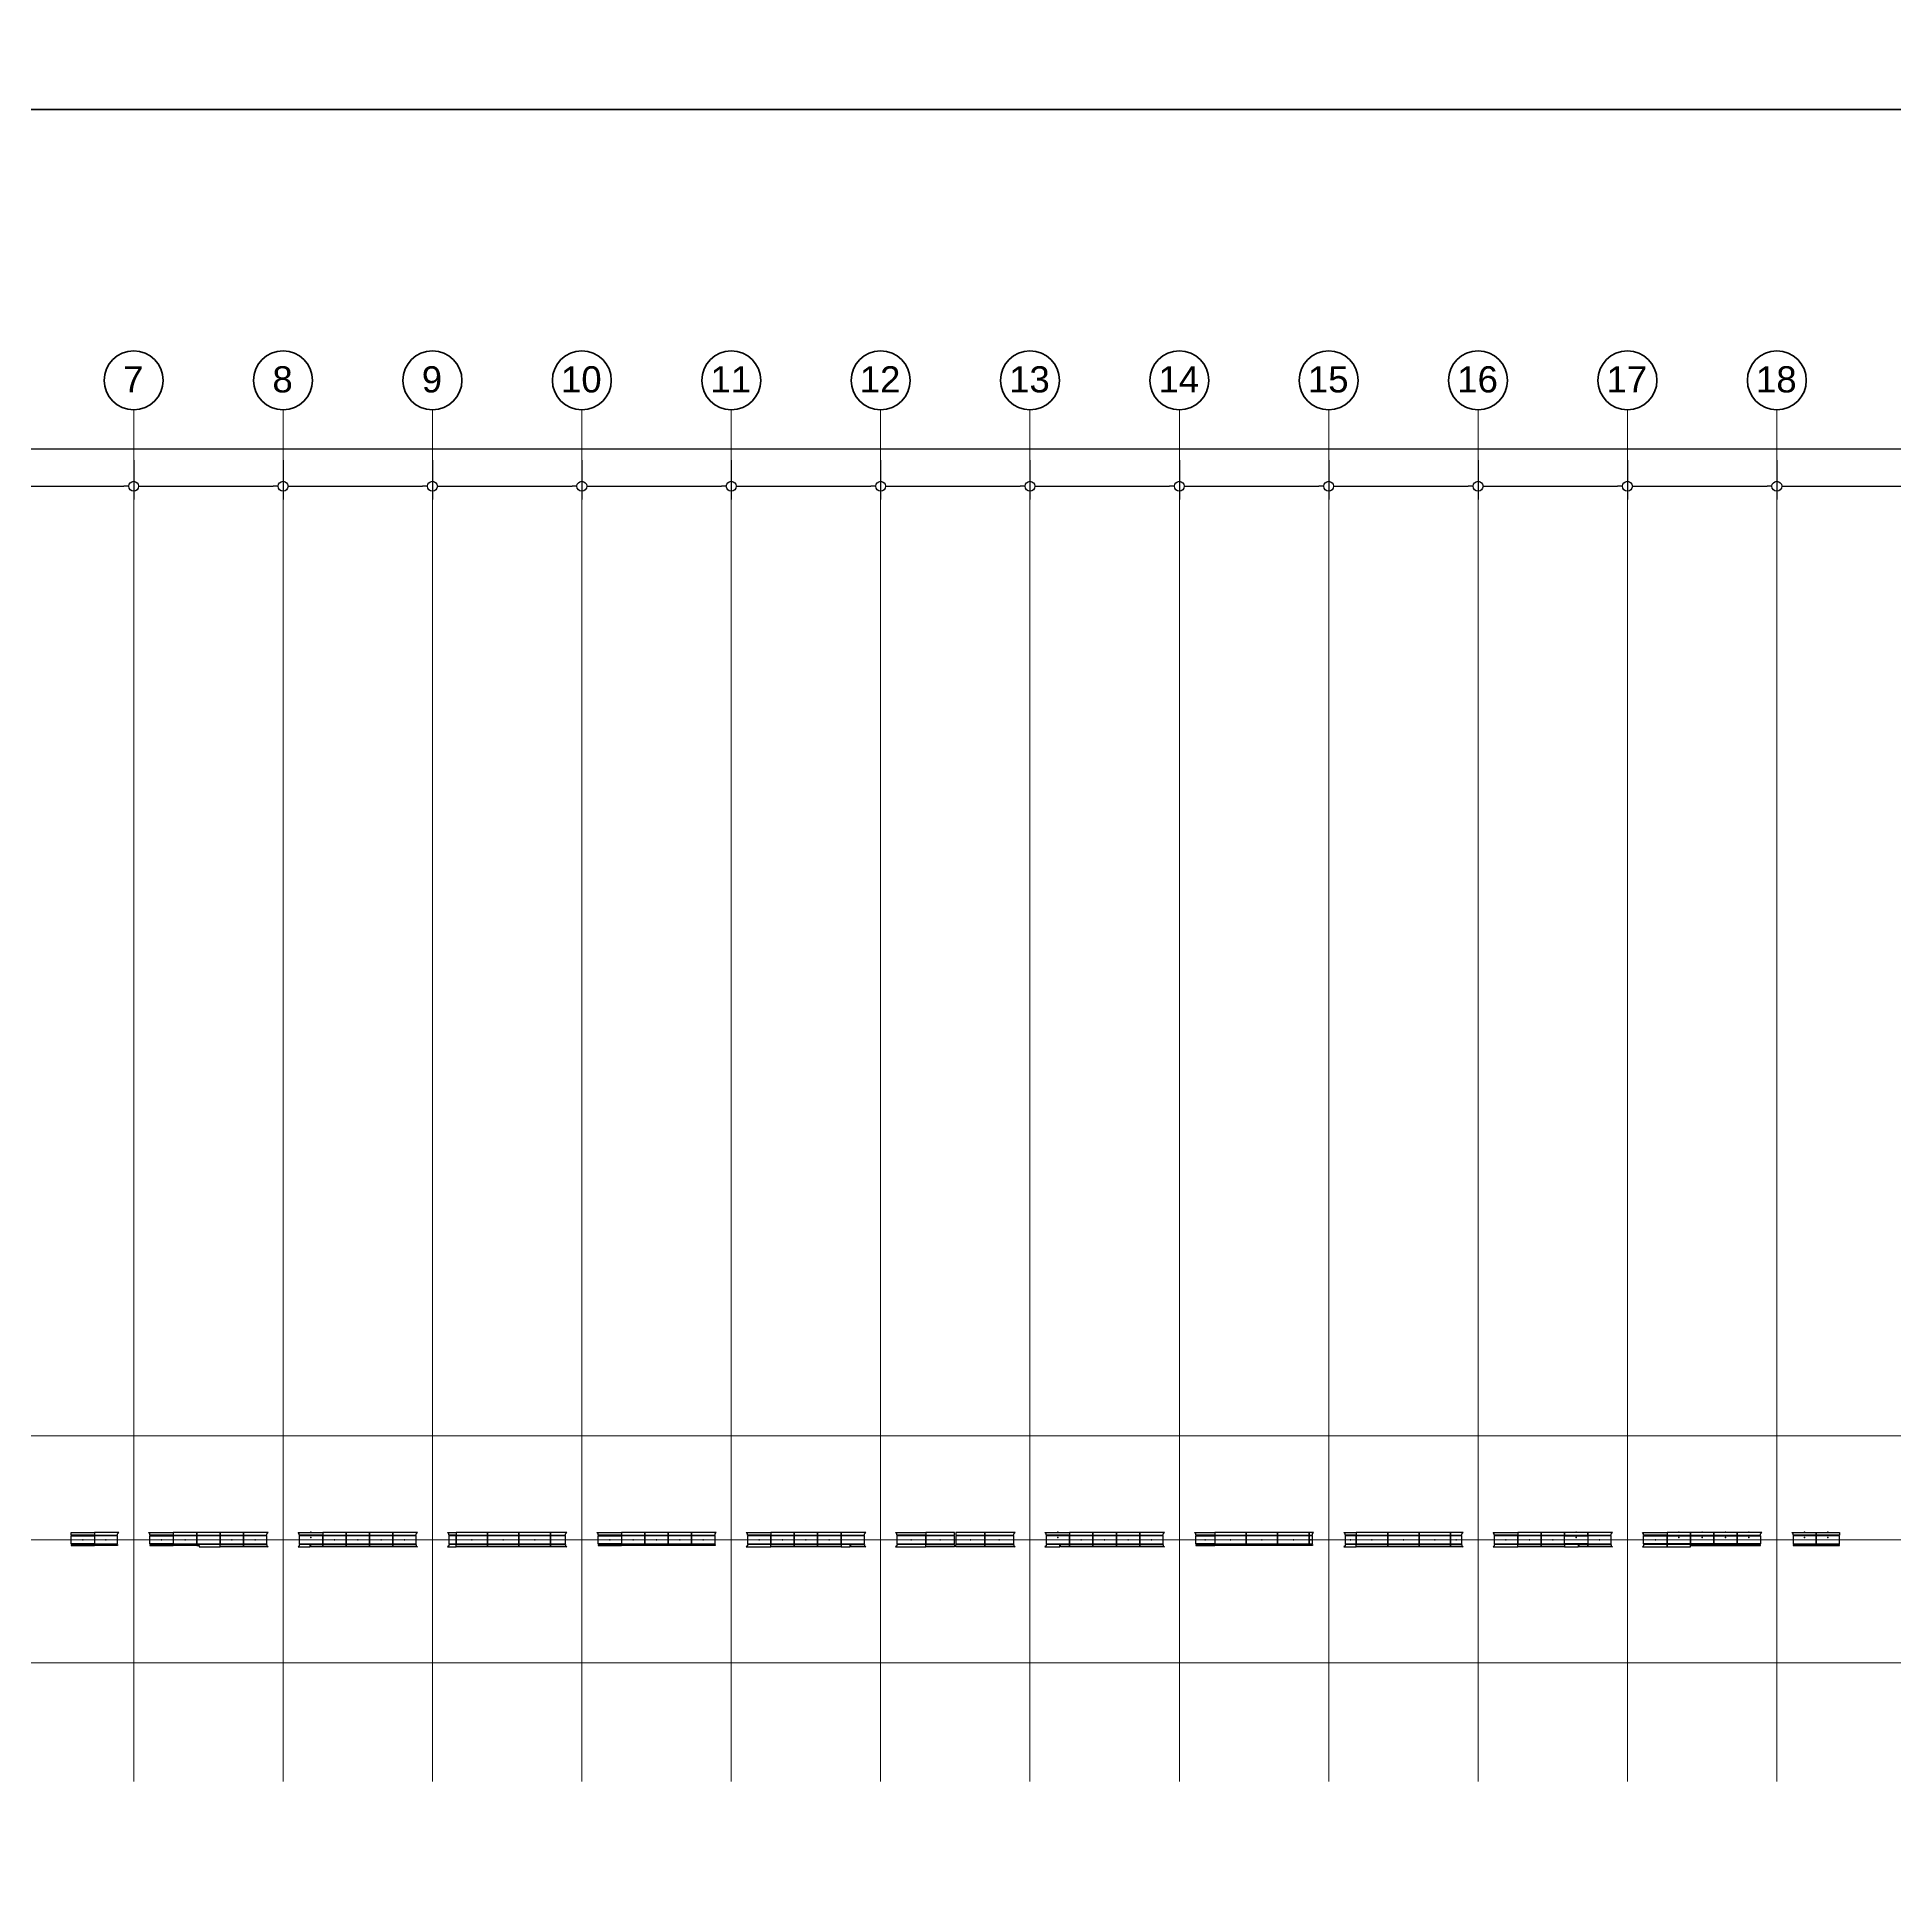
# Model space of a CAD drawing. Header units: millimetres. Extents: x -70132 to 394080, y -1879526 to 121974.
# Drawn here: x 50968 to 192744, y -727334 to -587329 of the extents above; entities that cross this region are included whole.
import ezdxf

# ---------------------------------------------------------------- set-up
doc = ezdxf.new("R2010")
doc.units = ezdxf.units.MM
doc.linetypes.add('DPA_Grid _ Level 100', pattern=[10, 5.5, -1.6, 1.3, -1.6])
doc.layers.add('009 - AHP_06_PANEL_MAIN_COLOR_1', color=3, linetype='Continuous')
for name, color, linetype, lineweight in [('A-ANNO-DIMS', 1, 'Continuous', 9), ('S-GRID', 251, 'Continuous', 9), ('S-GRID-IDEN', 3, 'Continuous', 50)]:
    doc.layers.add(name, color=color, linetype=linetype, lineweight=lineweight)
doc.styles.add('Arial', font='arial.ttf', dxfattribs={"height": 1500})
doc.styles.add('Arial_2', font='arial.ttf', dxfattribs={"height": 3})
doc.dimstyles.new('DPA-DIM-3_0_C-C', dxfattribs={"dimscale": 304.8, "dimtxt": 1530.3891, "dimasz": 2.46063, "dimexe": 3.28084, "dimexo": 0.0625, "dimgap": 0.82021, "dimtad": 1, "dimdec": 0, "dimzin": 0, "dimdsep": 46, "dimtxsty": 'Arial_2', "dimblk1": 'DOTBLANK', "dimblk2": 'DOTBLANK', "dimsah": 1, "dimcen": 0.09, "dimdle": 3.28084, "dimadec": 8, "dimazin": 0, "dimtfac": 1, "dimtdec": 4, "dimtix": 1, "dimtmove": 0, "dimatfit": 3, "dimfxl": 6.56168, "dimfxlon": 1, "dimtvp": 1, "dimtolj": 1, "dimtzin": 0, "dimarcsym": 2})

# ---------------------------------------------------------------- blocks, each defined once
blk = doc.blocks.new('Grid - 100 Scale-586761-LOWER PLATFORM LEVEL - REFLECTED CEILING')
at = {"layer": 'S-GRID-IDEN'}
blk.add_circle((0, 0), 4.5, dxfattribs=at)
blk = doc.blocks.new('_DotBlank')
at = {"color": 0, "linetype": 'ByBlock', "lineweight": -2}
blk.add_line((-0.5, 0), (-1, 0), dxfattribs=at)
blk.add_circle((0, 0), 0.5, dxfattribs=at)
blk = doc.blocks.new('*D1003')
at = {"layer": 'A-ANNO-DIMS', "color": 0, "lineweight": -2, "transparency": 16777216}
for p, q in [((-13000, 82375), (-13000, 79394)), ((0, 82375), (0, 79394)), ((-12250, 80394), (-750, 80394))]:
    blk.add_line(p, q, dxfattribs=at)
at = {"layer": 'Defpoints', "color": 0, "transparency": 16777216}
for p in [(-13000, 82394), (0, 82394), (0, 80394)]:
    blk.add_point(p, dxfattribs=at)
at = {"layer": 'A-ANNO-DIMS', "color": 0, "lineweight": -2, "transparency": 16777216, "xscale": 750, "yscale": 750, "zscale": 750, "rotation": 180}
blk.add_blockref('_DotBlank', (-13000, 80394), dxfattribs=at)
at = {"layer": 'A-ANNO-DIMS', "color": 0, "lineweight": -2, "transparency": 16777216, "xscale": 750, "yscale": 750, "zscale": 750}
blk.add_blockref('_DotBlank', (0, 80394), dxfattribs=at)
at = {"layer": 'A-ANNO-DIMS', "color": 0, "transparency": 16777216, "insert": (-6500, 80646), "char_height": 3, "width": 6922.07, "attachment_point": 5, "style": 'Arial_2'}
blk.add_mtext('\\A1;13000', dxfattribs=at)
blk = doc.blocks.new('*D1004')
at = {"layer": 'A-ANNO-DIMS', "color": 0, "lineweight": -2, "transparency": 16777216}
for p, q in [((0, 82375), (0, 79394)), ((11400, 82375), (11400, 79394)), ((750, 80394), (10650, 80394))]:
    blk.add_line(p, q, dxfattribs=at)
at = {"layer": 'Defpoints', "color": 0, "transparency": 16777216}
for p in [(0, 82394), (11400, 82394), (11400, 80394)]:
    blk.add_point(p, dxfattribs=at)
at = {"layer": 'A-ANNO-DIMS', "color": 0, "lineweight": -2, "transparency": 16777216, "xscale": 750, "yscale": 750, "zscale": 750, "rotation": 180}
blk.add_blockref('_DotBlank', (0, 80394), dxfattribs=at)
at = {"layer": 'A-ANNO-DIMS', "color": 0, "lineweight": -2, "transparency": 16777216, "xscale": 750, "yscale": 750, "zscale": 750}
blk.add_blockref('_DotBlank', (11400, 80394), dxfattribs=at)
at = {"layer": 'A-ANNO-DIMS', "color": 0, "transparency": 16777216, "insert": (5700, 80646), "char_height": 3, "width": 6922.07, "attachment_point": 5, "style": 'Arial_2'}
blk.add_mtext('\\A1;11400', dxfattribs=at)
blk = doc.blocks.new('*D1005')
at = {"layer": 'A-ANNO-DIMS', "color": 0, "lineweight": -2, "transparency": 16777216}
for p, q in [((11400, 82375), (11400, 79394)), ((22800, 82375), (22800, 79394)), ((12150, 80394), (22050, 80394))]:
    blk.add_line(p, q, dxfattribs=at)
at = {"layer": 'Defpoints', "color": 0, "transparency": 16777216}
for p in [(11400, 82394), (22800, 82394), (22800, 80394)]:
    blk.add_point(p, dxfattribs=at)
at = {"layer": 'A-ANNO-DIMS', "color": 0, "lineweight": -2, "transparency": 16777216, "xscale": 750, "yscale": 750, "zscale": 750, "rotation": 180}
blk.add_blockref('_DotBlank', (11400, 80394), dxfattribs=at)
at = {"layer": 'A-ANNO-DIMS', "color": 0, "lineweight": -2, "transparency": 16777216, "xscale": 750, "yscale": 750, "zscale": 750}
blk.add_blockref('_DotBlank', (22800, 80394), dxfattribs=at)
at = {"layer": 'A-ANNO-DIMS', "color": 0, "transparency": 16777216, "insert": (17100, 80646), "char_height": 3, "width": 6922.07, "attachment_point": 5, "style": 'Arial_2'}
blk.add_mtext('\\A1;11400', dxfattribs=at)
blk = doc.blocks.new('*D1006')
at = {"layer": 'A-ANNO-DIMS', "color": 0, "lineweight": -2, "transparency": 16777216}
for p, q in [((22800, 82375), (22800, 79394)), ((34200, 82375), (34200, 79394)), ((23550, 80394), (33450, 80394))]:
    blk.add_line(p, q, dxfattribs=at)
at = {"layer": 'Defpoints', "color": 0, "transparency": 16777216}
for p in [(22800, 82394), (34200, 82394), (34200, 80394)]:
    blk.add_point(p, dxfattribs=at)
at = {"layer": 'A-ANNO-DIMS', "color": 0, "lineweight": -2, "transparency": 16777216, "xscale": 750, "yscale": 750, "zscale": 750, "rotation": 180}
blk.add_blockref('_DotBlank', (22800, 80394), dxfattribs=at)
at = {"layer": 'A-ANNO-DIMS', "color": 0, "lineweight": -2, "transparency": 16777216, "xscale": 750, "yscale": 750, "zscale": 750}
blk.add_blockref('_DotBlank', (34200, 80394), dxfattribs=at)
at = {"layer": 'A-ANNO-DIMS', "color": 0, "transparency": 16777216, "insert": (28500, 80646), "char_height": 3, "width": 6922.07, "attachment_point": 5, "style": 'Arial_2'}
blk.add_mtext('\\A1;11400', dxfattribs=at)
blk = doc.blocks.new('*D1007')
at = {"layer": 'A-ANNO-DIMS', "color": 0, "lineweight": -2, "transparency": 16777216}
for p, q in [((34200, 82375), (34200, 79394)), ((45600, 82375), (45600, 79394)), ((34950, 80394), (44850, 80394))]:
    blk.add_line(p, q, dxfattribs=at)
at = {"layer": 'Defpoints', "color": 0, "transparency": 16777216}
for p in [(34200, 82394), (45600, 82394), (45600, 80394)]:
    blk.add_point(p, dxfattribs=at)
at = {"layer": 'A-ANNO-DIMS', "color": 0, "lineweight": -2, "transparency": 16777216, "xscale": 750, "yscale": 750, "zscale": 750, "rotation": 180}
blk.add_blockref('_DotBlank', (34200, 80394), dxfattribs=at)
at = {"layer": 'A-ANNO-DIMS', "color": 0, "lineweight": -2, "transparency": 16777216, "xscale": 750, "yscale": 750, "zscale": 750}
blk.add_blockref('_DotBlank', (45600, 80394), dxfattribs=at)
at = {"layer": 'A-ANNO-DIMS', "color": 0, "transparency": 16777216, "insert": (39900, 80646), "char_height": 3, "width": 6922.07, "attachment_point": 5, "style": 'Arial_2'}
blk.add_mtext('\\A1;11400', dxfattribs=at)
blk = doc.blocks.new('*D1008')
at = {"layer": 'A-ANNO-DIMS', "color": 0, "lineweight": -2, "transparency": 16777216}
for p, q in [((45600, 82375), (45600, 79394)), ((57000, 82375), (57000, 79394)), ((46350, 80394), (56250, 80394))]:
    blk.add_line(p, q, dxfattribs=at)
at = {"layer": 'Defpoints', "color": 0, "transparency": 16777216}
for p in [(45600, 82394), (57000, 82394), (57000, 80394)]:
    blk.add_point(p, dxfattribs=at)
at = {"layer": 'A-ANNO-DIMS', "color": 0, "lineweight": -2, "transparency": 16777216, "xscale": 750, "yscale": 750, "zscale": 750, "rotation": 180}
blk.add_blockref('_DotBlank', (45600, 80394), dxfattribs=at)
at = {"layer": 'A-ANNO-DIMS', "color": 0, "lineweight": -2, "transparency": 16777216, "xscale": 750, "yscale": 750, "zscale": 750}
blk.add_blockref('_DotBlank', (57000, 80394), dxfattribs=at)
at = {"layer": 'A-ANNO-DIMS', "color": 0, "transparency": 16777216, "insert": (51300, 80646), "char_height": 3, "width": 6922.07, "attachment_point": 5, "style": 'Arial_2'}
blk.add_mtext('\\A1;11400', dxfattribs=at)
blk = doc.blocks.new('*D1009')
at = {"layer": 'A-ANNO-DIMS', "color": 0, "lineweight": -2, "transparency": 16777216}
for p, q in [((57000, 82375), (57000, 79394)), ((68400, 82375), (68400, 79394)), ((57750, 80394), (67650, 80394))]:
    blk.add_line(p, q, dxfattribs=at)
at = {"layer": 'Defpoints', "color": 0, "transparency": 16777216}
for p in [(57000, 82394), (68400, 82394), (68400, 80394)]:
    blk.add_point(p, dxfattribs=at)
at = {"layer": 'A-ANNO-DIMS', "color": 0, "lineweight": -2, "transparency": 16777216, "xscale": 750, "yscale": 750, "zscale": 750, "rotation": 180}
blk.add_blockref('_DotBlank', (57000, 80394), dxfattribs=at)
at = {"layer": 'A-ANNO-DIMS', "color": 0, "lineweight": -2, "transparency": 16777216, "xscale": 750, "yscale": 750, "zscale": 750}
blk.add_blockref('_DotBlank', (68400, 80394), dxfattribs=at)
at = {"layer": 'A-ANNO-DIMS', "color": 0, "transparency": 16777216, "insert": (62700, 80646), "char_height": 3, "width": 6922.07, "attachment_point": 5, "style": 'Arial_2'}
blk.add_mtext('\\A1;11400', dxfattribs=at)
blk = doc.blocks.new('*D1010')
at = {"layer": 'A-ANNO-DIMS', "color": 0, "lineweight": -2, "transparency": 16777216}
for p, q in [((68400, 82375), (68400, 79394)), ((79800, 82375), (79800, 79394)), ((69150, 80394), (79050, 80394))]:
    blk.add_line(p, q, dxfattribs=at)
at = {"layer": 'Defpoints', "color": 0, "transparency": 16777216}
for p in [(68400, 82394), (79800, 82394), (79800, 80394)]:
    blk.add_point(p, dxfattribs=at)
at = {"layer": 'A-ANNO-DIMS', "color": 0, "lineweight": -2, "transparency": 16777216, "xscale": 750, "yscale": 750, "zscale": 750, "rotation": 180}
blk.add_blockref('_DotBlank', (68400, 80394), dxfattribs=at)
at = {"layer": 'A-ANNO-DIMS', "color": 0, "lineweight": -2, "transparency": 16777216, "xscale": 750, "yscale": 750, "zscale": 750}
blk.add_blockref('_DotBlank', (79800, 80394), dxfattribs=at)
at = {"layer": 'A-ANNO-DIMS', "color": 0, "transparency": 16777216, "insert": (74100, 80646), "char_height": 3, "width": 6922.07, "attachment_point": 5, "style": 'Arial_2'}
blk.add_mtext('\\A1;11400', dxfattribs=at)
blk = doc.blocks.new('*D1011')
at = {"layer": 'A-ANNO-DIMS', "color": 0, "lineweight": -2, "transparency": 16777216}
for p, q in [((79800, 82375), (79800, 79394)), ((91200, 82375), (91200, 79394)), ((80550, 80394), (90450, 80394))]:
    blk.add_line(p, q, dxfattribs=at)
at = {"layer": 'Defpoints', "color": 0, "transparency": 16777216}
for p in [(79800, 82394), (91200, 82394), (91200, 80394)]:
    blk.add_point(p, dxfattribs=at)
at = {"layer": 'A-ANNO-DIMS', "color": 0, "lineweight": -2, "transparency": 16777216, "xscale": 750, "yscale": 750, "zscale": 750, "rotation": 180}
blk.add_blockref('_DotBlank', (79800, 80394), dxfattribs=at)
at = {"layer": 'A-ANNO-DIMS', "color": 0, "lineweight": -2, "transparency": 16777216, "xscale": 750, "yscale": 750, "zscale": 750}
blk.add_blockref('_DotBlank', (91200, 80394), dxfattribs=at)
at = {"layer": 'A-ANNO-DIMS', "color": 0, "transparency": 16777216, "insert": (85500, 80646), "char_height": 3, "width": 6922.07, "attachment_point": 5, "style": 'Arial_2'}
blk.add_mtext('\\A1;11400', dxfattribs=at)
blk = doc.blocks.new('*D1012')
at = {"layer": 'A-ANNO-DIMS', "color": 0, "lineweight": -2, "transparency": 16777216}
for p, q in [((91200, 82375), (91200, 79394)), ((102600, 82375), (102600, 79394)), ((91950, 80394), (101850, 80394))]:
    blk.add_line(p, q, dxfattribs=at)
at = {"layer": 'Defpoints', "color": 0, "transparency": 16777216}
for p in [(91200, 82394), (102600, 82394), (102600, 80394)]:
    blk.add_point(p, dxfattribs=at)
at = {"layer": 'A-ANNO-DIMS', "color": 0, "lineweight": -2, "transparency": 16777216, "xscale": 750, "yscale": 750, "zscale": 750, "rotation": 180}
blk.add_blockref('_DotBlank', (91200, 80394), dxfattribs=at)
at = {"layer": 'A-ANNO-DIMS', "color": 0, "lineweight": -2, "transparency": 16777216, "xscale": 750, "yscale": 750, "zscale": 750}
blk.add_blockref('_DotBlank', (102600, 80394), dxfattribs=at)
at = {"layer": 'A-ANNO-DIMS', "color": 0, "transparency": 16777216, "insert": (96900, 80646), "char_height": 3, "width": 6922.07, "attachment_point": 5, "style": 'Arial_2'}
blk.add_mtext('\\A1;11400', dxfattribs=at)
blk = doc.blocks.new('*D1013')
at = {"layer": 'A-ANNO-DIMS', "color": 0, "lineweight": -2, "transparency": 16777216}
for p, q in [((102600, 82375), (102600, 79394)), ((114000, 82375), (114000, 79394)), ((103350, 80394), (113250, 80394))]:
    blk.add_line(p, q, dxfattribs=at)
at = {"layer": 'Defpoints', "color": 0, "transparency": 16777216}
for p in [(102600, 82394), (114000, 82394), (114000, 80394)]:
    blk.add_point(p, dxfattribs=at)
at = {"layer": 'A-ANNO-DIMS', "color": 0, "lineweight": -2, "transparency": 16777216, "xscale": 750, "yscale": 750, "zscale": 750, "rotation": 180}
blk.add_blockref('_DotBlank', (102600, 80394), dxfattribs=at)
at = {"layer": 'A-ANNO-DIMS', "color": 0, "lineweight": -2, "transparency": 16777216, "xscale": 750, "yscale": 750, "zscale": 750}
blk.add_blockref('_DotBlank', (114000, 80394), dxfattribs=at)
at = {"layer": 'A-ANNO-DIMS', "color": 0, "transparency": 16777216, "insert": (108300, 80646), "char_height": 3, "width": 6922.07, "attachment_point": 5, "style": 'Arial_2'}
blk.add_mtext('\\A1;11400', dxfattribs=at)
blk = doc.blocks.new('*D1014')
at = {"layer": 'A-ANNO-DIMS', "color": 0, "lineweight": -2, "transparency": 16777216}
for p, q in [((114000, 82375), (114000, 79394)), ((125400, 82375), (125400, 79394)), ((114750, 80394), (124650, 80394))]:
    blk.add_line(p, q, dxfattribs=at)
at = {"layer": 'Defpoints', "color": 0, "transparency": 16777216}
for p in [(114000, 82394), (125400, 82394), (125400, 80394)]:
    blk.add_point(p, dxfattribs=at)
at = {"layer": 'A-ANNO-DIMS', "color": 0, "lineweight": -2, "transparency": 16777216, "xscale": 750, "yscale": 750, "zscale": 750, "rotation": 180}
blk.add_blockref('_DotBlank', (114000, 80394), dxfattribs=at)
at = {"layer": 'A-ANNO-DIMS', "color": 0, "lineweight": -2, "transparency": 16777216, "xscale": 750, "yscale": 750, "zscale": 750}
blk.add_blockref('_DotBlank', (125400, 80394), dxfattribs=at)
at = {"layer": 'A-ANNO-DIMS', "color": 0, "transparency": 16777216, "insert": (119700, 80646), "char_height": 3, "width": 6922.07, "attachment_point": 5, "style": 'Arial_2'}
blk.add_mtext('\\A1;11400', dxfattribs=at)
blk = doc.blocks.new('*D1015')
at = {"layer": 'A-ANNO-DIMS', "color": 0, "lineweight": -2, "transparency": 16777216}
for p, q in [((125400, 82375), (125400, 79394)), ((136800, 82375), (136800, 79394)), ((126150, 80394), (136050, 80394))]:
    blk.add_line(p, q, dxfattribs=at)
at = {"layer": 'Defpoints', "color": 0, "transparency": 16777216}
for p in [(125400, 82394), (136800, 82394), (136800, 80394)]:
    blk.add_point(p, dxfattribs=at)
at = {"layer": 'A-ANNO-DIMS', "color": 0, "lineweight": -2, "transparency": 16777216, "xscale": 750, "yscale": 750, "zscale": 750, "rotation": 180}
blk.add_blockref('_DotBlank', (125400, 80394), dxfattribs=at)
at = {"layer": 'A-ANNO-DIMS', "color": 0, "lineweight": -2, "transparency": 16777216, "xscale": 750, "yscale": 750, "zscale": 750}
blk.add_blockref('_DotBlank', (136800, 80394), dxfattribs=at)
at = {"layer": 'A-ANNO-DIMS', "color": 0, "transparency": 16777216, "insert": (131100, 80646), "char_height": 3, "width": 6922.07, "attachment_point": 5, "style": 'Arial_2'}
blk.add_mtext('\\A1;11400', dxfattribs=at)
blk = doc.blocks.new('*D1021')
at = {"layer": 'A-ANNO-DIMS', "color": 0, "lineweight": -2, "transparency": 16777216}
for p, q in [((-62860, 82208), (-62860, 84246)), ((192400, 82208), (192400, 84246)), ((-62110, 83246), (191650, 83246))]:
    blk.add_line(p, q, dxfattribs=at)
at = {"layer": 'Defpoints', "color": 0, "transparency": 16777216}
for p in [(192400, 83246), (-62860, 82189), (192400, 82189)]:
    blk.add_point(p, dxfattribs=at)
at = {"layer": 'A-ANNO-DIMS', "color": 0, "lineweight": -2, "transparency": 16777216, "xscale": 750, "yscale": 750, "zscale": 750, "rotation": 180}
blk.add_blockref('_DotBlank', (-62860, 83246), dxfattribs=at)
at = {"layer": 'A-ANNO-DIMS', "color": 0, "lineweight": -2, "transparency": 16777216, "xscale": 750, "yscale": 750, "zscale": 750}
blk.add_blockref('_DotBlank', (192400, 83246), dxfattribs=at)
at = {"layer": 'A-ANNO-DIMS', "color": 0, "transparency": 16777216, "insert": (64770, 83498), "char_height": 3, "width": 8306.48, "attachment_point": 5, "style": 'Arial_2'}
blk.add_mtext('\\A1;255260', dxfattribs=at)
blk = doc.blocks.new('*U938')
at = {"layer": '009 - AHP_06_PANEL_MAIN_COLOR_1'}
blk.add_lwpolyline([(0, 0), (696, 0), (696, 200), (0, 200)], close=True, dxfattribs=at)
blk = doc.blocks.new('*U939')
at = {"layer": '009 - AHP_06_PANEL_MAIN_COLOR_1'}
blk.add_lwpolyline([(0, 0), (1786, 0), (1786, 600), (0, 600)], close=True, dxfattribs=at)
blk = doc.blocks.new('*U940')
at = {"layer": '009 - AHP_06_PANEL_MAIN_COLOR_1'}
blk.add_lwpolyline([(0, 0), (0, 200), (1786, 200), (1786, 96), (1882, 0)], close=True, dxfattribs=at)
blk = doc.blocks.new('*U941')
at = {"layer": '009 - AHP_06_PANEL_MAIN_COLOR_1'}
blk.add_lwpolyline([(0, 0), (0, 200), (1040, 200), (1040, 96), (1136, 0)], close=True, dxfattribs=at)
blk = doc.blocks.new('*U845')
blk.add_point((0, 0))
at = {"layer": '009 - AHP_06_PANEL_MAIN_COLOR_1'}
for points in [[(-893, 550), (-893, 350), (893, 350), (893, 550)], [(-893, 300), (-893, -300), (893, -300), (893, 300)], [(893, -350), (893, -550), (-893, -550), (-893, -350)]]:
    blk.add_lwpolyline(points, close=True, dxfattribs=at)
blk = doc.blocks.new('*U828')
blk.add_point((0, 0))
at = {"layer": '009 - AHP_06_PANEL_MAIN_COLOR_1'}
for points in [[(-1200, 550), (-1200, 350), (1200, 350), (1200, 550)], [(-1200, 300), (-1200, -300), (1200, -300), (1200, 300)], [(1200, -350), (1200, -550), (-1200, -550), (-1200, -350)]]:
    blk.add_lwpolyline(points, close=True, dxfattribs=at)
blk = doc.blocks.new('*U778')
blk.add_point((0, 0))
at = {"layer": '009 - AHP_06_PANEL_MAIN_COLOR_1'}
for points in [[(-893, 550), (-893, 350), (893, 350), (893, 550)], [(-893, 300), (-893, -300), (893, -300), (893, 300)], [(893, -350), (893, -440), (-893, -440), (-893, -350)]]:
    blk.add_lwpolyline(points, close=True, dxfattribs=at)
blk = doc.blocks.new('*U956')
blk.add_point((0, 0))
at = {"layer": '009 - AHP_06_PANEL_MAIN_COLOR_1'}
for points in [[(-888, 550), (-888, 350), (888, 350), (888, 454), (984, 550)], [(-888, 300), (-888, -300), (888, -300), (888, 300)], [(888, -350), (888, -440), (-888, -440), (-888, -350)]]:
    blk.add_lwpolyline(points, close=True, dxfattribs=at)
blk = doc.blocks.new('*U957')
for p in [(0, 875), (0, 475)]:
    blk.add_point(p)
at = {"layer": '009 - AHP_06_PANEL_MAIN_COLOR_1'}
for points in [[(-893, 850), (-893, 650), (893, 650), (893, 754), (989, 850)], [(893, 600), (893, 0), (-893, 0), (-893, 600)]]:
    blk.add_lwpolyline(points, close=True, dxfattribs=at)
blk = doc.blocks.new('*U630')
blk.add_point((0, 0))
at = {"layer": '009 - AHP_06_PANEL_MAIN_COLOR_1'}
for points in [[(-893, 550), (-893, 350), (893, 350), (893, 454), (989, 550)], [(-893, 300), (-893, -300), (893, -300), (893, 300)], [(893, -350), (893, -454), (989, -550), (-893, -550), (-893, -350)]]:
    blk.add_lwpolyline(points, close=True, dxfattribs=at)
blk = doc.blocks.new('*U639')
blk.add_point((0, 0))
at = {"layer": '009 - AHP_06_PANEL_MAIN_COLOR_1'}
for points in [[(-1104, 550), (-1104, 350), (1104, 350), (1104, 454), (1200, 550)], [(-1104, 300), (-1104, -300), (1104, -300), (1104, 300)], [(1104, -350), (1104, -454), (1200, -550), (-1104, -550), (-1104, -350)]]:
    blk.add_lwpolyline(points, close=True, dxfattribs=at)
blk = doc.blocks.new('*U780')
blk.add_point((0, 0))
at = {"layer": '009 - AHP_06_PANEL_MAIN_COLOR_1'}
for points in [[(-893, 550), (-893, 350), (893, 350), (893, 454), (989, 550)], [(-893, 300), (-893, -300), (893, -300), (893, 300)], [(893, -350), (893, -440), (-893, -440), (-893, -350)]]:
    blk.add_lwpolyline(points, close=True, dxfattribs=at)
blk = doc.blocks.new('*U534')
blk.add_point((0, 0))
at = {"layer": '009 - AHP_06_PANEL_MAIN_COLOR_1'}
for points in [[(-893, 550), (-893, 350), (893, 350), (893, 550)], [(-893, 300), (-893, -300), (893, -300), (893, 300)], [(893, -350), (893, -550), (-893, -550), (-893, -350)]]:
    blk.add_lwpolyline(points, close=True, dxfattribs=at)
blk = doc.blocks.new('*U822')
for p in [(0, 875), (0, 475)]:
    blk.add_point(p)
at = {"layer": '009 - AHP_06_PANEL_MAIN_COLOR_1'}
for points in [[(-893, 850), (-893, 650), (893, 650), (893, 754), (989, 850)], [(893, 600), (893, 0), (-893, 0), (-893, 600)]]:
    blk.add_lwpolyline(points, close=True, dxfattribs=at)
blk = doc.blocks.new('*U817')
blk.add_point((0, 0))
at = {"layer": '009 - AHP_06_PANEL_MAIN_COLOR_1'}
for points in [[(-893, 550), (-893, 350), (893, 350), (893, 550)], [(-893, 300), (-893, -300), (893, -300), (893, 300)], [(893, -350), (893, -550), (-893, -550), (-893, -350)]]:
    blk.add_lwpolyline(points, close=True, dxfattribs=at)
blk = doc.blocks.new('*U823')
for p in [(0, 875), (0, 475)]:
    blk.add_point(p)
at = {"layer": '009 - AHP_06_PANEL_MAIN_COLOR_1'}
for points in [[(-893, 850), (-893, 650), (893, 650), (893, 850)], [(893, 600), (893, 0), (-893, 0), (-893, 600)]]:
    blk.add_lwpolyline(points, close=True, dxfattribs=at)
blk = doc.blocks.new('*U976')
at = {"layer": '009 - AHP_06_PANEL_MAIN_COLOR_1'}
blk.add_lwpolyline([(0, 0), (1786, 0), (1786, 200), (0, 200)], close=True, dxfattribs=at)
blk = doc.blocks.new('*U826')
for p in [(0, 875), (0, 475)]:
    blk.add_point(p)
at = {"layer": '009 - AHP_06_PANEL_MAIN_COLOR_1'}
for points in [[(-885, 850), (-885, 650), (885, 650), (885, 850)], [(885, 600), (885, 0), (-885, 0), (-885, 600)]]:
    blk.add_lwpolyline(points, close=True, dxfattribs=at)
blk = doc.blocks.new('*U827')
for p in [(0, 875), (0, 475)]:
    blk.add_point(p)
at = {"layer": '009 - AHP_06_PANEL_MAIN_COLOR_1'}
for points in [[(-885, 850), (-885, 650), (885, 650), (885, 754), (981, 850)], [(885, 600), (885, 0), (-885, 0), (-885, 600)]]:
    blk.add_lwpolyline(points, close=True, dxfattribs=at)
blk = doc.blocks.new('*U981')
blk.add_point((0, 0))
at = {"layer": '009 - AHP_06_PANEL_MAIN_COLOR_1'}
for points in [[(-428, 300), (-428, -300), (427, -300), (427, 300)], [(-428, 550), (-428, 350), (427, 350), (427, 454), (524, 550)], [(427, -350), (427, -454), (524, -550), (-428, -550), (-428, -350)]]:
    blk.add_lwpolyline(points, close=True, dxfattribs=at)
blk = doc.blocks.new('*U988')
blk.add_point((0, 0))
at = {"layer": '009 - AHP_06_PANEL_MAIN_COLOR_1'}
for points in [[(-428, 300), (-428, -300), (427, -300), (427, 300)], [(-428, 550), (-428, 350), (427, 350), (427, 454), (524, 550)], [(427, -350), (427, -454), (524, -550), (-428, -550), (-428, -350)]]:
    blk.add_lwpolyline(points, close=True, dxfattribs=at)
blk = doc.blocks.new('*U982')
blk.add_point((0, 0))
at = {"layer": '009 - AHP_06_PANEL_MAIN_COLOR_1'}
for points in [[(-727, 550), (-727, 350), (727, 350), (727, 454), (823, 550)], [(-727, 300), (-727, -300), (727, -300), (727, 300)], [(727, -350), (727, -440), (-727, -440), (-727, -350)]]:
    blk.add_lwpolyline(points, close=True, dxfattribs=at)
blk = doc.blocks.new('*U983')
blk.add_point((0, 0))
at = {"layer": '009 - AHP_06_PANEL_MAIN_COLOR_1'}
for points in [[(-1200, 550), (-1200, 350), (1200, 350), (1200, 550)], [(-1200, 300), (-1200, -300), (1200, -300), (1200, 300)], [(1200, -350), (1200, -440), (-1200, -440), (-1200, -350)]]:
    blk.add_lwpolyline(points, close=True, dxfattribs=at)
blk = doc.blocks.new('*U984')
blk.add_point((0, 0))
at = {"layer": '009 - AHP_06_PANEL_MAIN_COLOR_1'}
for points in [[(-128, 550), (-128, 350), (127, 350), (127, 454), (224, 550)], [(-128, 300), (-128, -300), (127, -300), (127, 300)], [(127, -350), (127, -440), (-128, -440), (-128, -350)]]:
    blk.add_lwpolyline(points, close=True, dxfattribs=at)
blk = doc.blocks.new('*U985')
blk.add_point((0, 0))
at = {"layer": '009 - AHP_06_PANEL_MAIN_COLOR_1'}
for points in [[(-1200, 550), (-1200, 350), (1200, 350), (1200, 550)], [(-1200, 300), (-1200, -300), (1200, -300), (1200, 300)], [(1200, -350), (1200, -440), (-1200, -440), (-1200, -350)]]:
    blk.add_lwpolyline(points, close=True, dxfattribs=at)
blk = doc.blocks.new('*U986')
at = {"layer": '009 - AHP_06_PANEL_MAIN_COLOR_1'}
blk.add_lwpolyline([(0, 0), (0, 200), (1040, 200), (1040, 96), (1136, 0)], close=True, dxfattribs=at)
blk = doc.blocks.new('*U987')
at = {"layer": '009 - AHP_06_PANEL_MAIN_COLOR_1'}
blk.add_lwpolyline([(0, 0), (696, 0), (696, 200), (0, 200)], close=True, dxfattribs=at)
blk = doc.blocks.new('*U829')
blk.add_point((0, 0))
at = {"layer": '009 - AHP_06_PANEL_MAIN_COLOR_1'}
for points in [[(-1103.5, 550), (-1103.5, 350), (1103.5, 350), (1103.5, 550)], [(-1103.5, 300), (-1103.5, -300), (1103.5, -300), (1103.5, 300)], [(1103.5, -350), (1103.5, -550), (-1103.5, -550), (-1103.5, -350)]]:
    blk.add_lwpolyline(points, close=True, dxfattribs=at)
blk = doc.blocks.new('*U966')
blk.add_point((0, 0))
at = {"layer": '009 - AHP_06_PANEL_MAIN_COLOR_1'}
for points in [[(-885, 550), (-885, 350), (885, 350), (885, 550)], [(-885, 300), (-885, -300), (885, -300), (885, 300)], [(885, -350), (885, -440), (-885, -440), (-885, -350)]]:
    blk.add_lwpolyline(points, close=True, dxfattribs=at)
blk = doc.blocks.new('*U967')
blk.add_point((0, 0))
at = {"layer": '009 - AHP_06_PANEL_MAIN_COLOR_1'}
for points in [[(-885, 550), (-885, 350), (885, 350), (885, 454), (981, 550)], [(-885, 300), (-885, -300), (885, -300), (885, 300)], [(885, -350), (885, -440), (-885, -440), (-885, -350)]]:
    blk.add_lwpolyline(points, close=True, dxfattribs=at)
blk = doc.blocks.new('*U968')
at = {"layer": '009 - AHP_06_PANEL_MAIN_COLOR_1'}
blk.add_lwpolyline([(0, 0), (1770, 0), (1770, 90), (0, 90)], close=True, dxfattribs=at)
blk = doc.blocks.new('*U969')
at = {"layer": '009 - AHP_06_PANEL_MAIN_COLOR_1'}
blk.add_lwpolyline([(0, 0), (1786, 0), (1786, 90), (0, 90)], close=True, dxfattribs=at)
blk = doc.blocks.new('*U921')
at = {"layer": '009 - AHP_06_PANEL_MAIN_COLOR_1'}
blk.add_lwpolyline([(0, 0), (1786, 0), (1786, 90), (0, 90)], close=True, dxfattribs=at)
blk = doc.blocks.new('*U922')
at = {"layer": '009 - AHP_06_PANEL_MAIN_COLOR_1'}
blk.add_lwpolyline([(0, 0), (1786, 0), (1786, 90), (0, 90)], close=True, dxfattribs=at)
blk = doc.blocks.new('*U923')
at = {"layer": '009 - AHP_06_PANEL_MAIN_COLOR_1'}
blk.add_lwpolyline([(0, 0), (1770, 0), (1770, 90), (0, 90)], close=True, dxfattribs=at)
blk = doc.blocks.new('*U924')
at = {"layer": '009 - AHP_06_PANEL_MAIN_COLOR_1'}
blk.add_lwpolyline([(0, 0), (1786, 0), (1786, 200), (0, 200)], close=True, dxfattribs=at)
blk = doc.blocks.new('*U925')
at = {"layer": '009 - AHP_06_PANEL_MAIN_COLOR_1'}
blk.add_lwpolyline([(0, 0), (1786, 0), (1786, 600), (0, 600)], close=True, dxfattribs=at)
blk = doc.blocks.new('*U926')
for p in [(0, 875), (0, 475)]:
    blk.add_point(p)
at = {"layer": '009 - AHP_06_PANEL_MAIN_COLOR_1'}
for points in [[(-893, 850), (-893, 650), (893, 650), (893, 754), (989, 850)], [(893, 600), (893, 0), (-893, 0), (-893, 600)]]:
    blk.add_lwpolyline(points, close=True, dxfattribs=at)
blk = doc.blocks.new('*U927')
at = {"layer": '009 - AHP_06_PANEL_MAIN_COLOR_1'}
blk.add_lwpolyline([(0, 0), (0, 200), (840, 200), (840, 96), (936, 0)], close=True, dxfattribs=at)
blk = doc.blocks.new('*U928')
at = {"layer": '009 - AHP_06_PANEL_MAIN_COLOR_1'}
blk.add_lwpolyline([(0, 0), (896, 0), (896, 200), (0, 200)], close=True, dxfattribs=at)
blk = doc.blocks.new('*U959')
at = {"layer": '009 - AHP_06_PANEL_MAIN_COLOR_1'}
blk.add_lwpolyline([(0, 0), (1082, 0), (1082, 200), (0, 200)], close=True, dxfattribs=at)
blk = doc.blocks.new('*U960')
at = {"layer": '009 - AHP_06_PANEL_MAIN_COLOR_1'}
blk.add_lwpolyline([(0, 0), (654, 0), (654, 200), (0, 200)], close=True, dxfattribs=at)
blk = doc.blocks.new('*U961')
blk.add_point((0, 0))
at = {"layer": '009 - AHP_06_PANEL_MAIN_COLOR_1'}
for points in [[(-1200, 550), (-1200, 350), (1200, 350), (1200, 550)], [(-1200, 300), (-1200, -300), (1200, -300), (1200, 300)], [(1200, -350), (1200, -440), (-1200, -440), (-1200, -350)]]:
    blk.add_lwpolyline(points, close=True, dxfattribs=at)
blk = doc.blocks.new('*U798')
blk.add_point((0, 0))
at = {"layer": '009 - AHP_06_PANEL_MAIN_COLOR_1'}
for points in [[(0, 550), (0, 350), (1155, 350), (1155, 454), (1251, 550)], [(0, 300), (0, -300), (1155, -300), (1155, 300)], [(1155, -350), (1155, -454), (1251, -550), (0, -550), (0, -350)]]:
    blk.add_lwpolyline(points, close=True, dxfattribs=at)
blk = doc.blocks.new('*U963')
blk.add_point((0, 0))
at = {"layer": '009 - AHP_06_PANEL_MAIN_COLOR_1'}
for points in [[(0, 550), (0, 350), (555, 350), (555, 454), (651, 550)], [(0, 300), (0, -300), (555, -300), (555, 300)], [(555, -350), (555, -454), (651, -550), (0, -550), (0, -350)]]:
    blk.add_lwpolyline(points, close=True, dxfattribs=at)
blk = doc.blocks.new('W-1-PP18-AR-4180-01-A_20260226-225017_C06_OVERALL')
at = {"layer": '009 - AHP_06_PANEL_MAIN_COLOR_1'}
blk.add_lwpolyline([(6593, -350), (4807, -350), (4807, -440), (4985, -440), (4985, -550), (6593, -550)], close=True, dxfattribs=at)
at = {"xscale": -1}
for name, p in [('*U966', (-3890, 0)), ('*U780', (2128, 0)), ('*U926', (13528, -300)), ('*U956', (36333, 0)), ('*U957', (70528, -300)), ('*U982', (81773, 0)), ('*U630', (116128, 0)), ('*U827', (127520, -300)), ('*U826', (129290, -300)), ('*U927', (13475, -550)), ('*U928', (14421, -550)), ('*U986', (70675, -550)), ('*U987', (71421, -550)), ('*U960', (110979, -550))]:
    blk.add_blockref(name, p, dxfattribs=at)
for name, p in [('*U967', (-2120, 0)), ('*U778', (3914, 0)), ('*U924', (4807, 350)), ('*U925', (4807, -300)), ('*U534', (7486, 0)), ('*U630', (9272, 0)), ('*U845', (15314, 0)), ('*U845', (17100, 0)), ('*U845', (18886, 0)), ('*U630', (20672, 0)), ('*U828', (25800, 0)), ('*U828', (28200, 0)), ('*U828', (30600, 0)), ('*U798', (31800, 0)), ('*U778', (38114, 0)), ('*U778', (39900, 0)), ('*U778', (41686, 0)), ('*U780', (43472, 0)), ('*U845', (49514, 0)), ('*U845', (51300, 0)), ('*U845', (53086, 0)), ('*U939', (53979, -300)), ('*U829', (61546, 0)), ('*U829', (63854, 0)), ('*U639', (66061, 0)), ('*U817', (72314, 0)), ('*U817', (74100, 0)), ('*U817', (75886, 0)), ('*U630', (77672, 0)), ('*U983', (83700, 0)), ('*U985', (86100, 0)), ('*U961', (88500, 0)), ('*U984', (89827, 0)), ('*U828', (94500, 0)), ('*U828', (96900, 0)), ('*U828', (99300, 0)), ('*U981', (100927, 0)), ('*U817', (106514, 0)), ('*U817', (108300, 0)), ('*U823', (110086, -300)), ('*U630', (111872, 0)), ('*U823', (117914, -300)), ('*U823', (119700, -300)), ('*U823', (121486, -300)), ('*U822', (123272, -300)), ('*U938', (53979, -550)), ('*U941', (54725, -550)), ('*U959', (109193, -550)), ('*U976', (117021, -550)), ('*U969', (118807, -440)), ('*U921', (120593, -440)), ('*U922', (122379, -440)), ('*U923', (126635, -440)), ('*U968', (128405, -440))]:
    blk.add_blockref(name, p)
at = {"rotation": 180}
for name, p in [('*U963', (24600, 0)), ('*U630', (47728, 0)), ('*U639', (59339, 0)), ('*U988', (92873, 0)), ('*U630', (104728, 0))]:
    blk.add_blockref(name, p, dxfattribs=at)
at = {"xscale": -1, "rotation": 180}
blk.add_blockref('*U940', (53979, 550), dxfattribs=at)
blk = doc.blocks.new('A$C6339ba5a')
at = {"layer": 'S-GRID', "linetype": 'DPA_Grid _ Level 100'}
for p, q in [((0, -18460.1), (0, 86222.4)), ((11400, -18460.1), (11400, 86222.4)), ((22800, -18460.1), (22800, 86222.4)), ((34200, -18460.1), (34200, 86222.4)), ((45600, -18460.1), (45600, 86222.4)), ((57000, -18460.1), (57000, 86222.4)), ((68400, -18460.1), (68400, 86222.4)), ((79800, -18460.1), (79800, 86222.4)), ((91200, -18460.1), (91200, 86222.4)), ((102600, -18460.1), (102600, 86222.4)), ((114000, -18460.1), (114000, 86222.4)), ((125400, -18460.1), (125400, 86222.4)), ((229552.4, 7930), (-93511.4, 7930)), ((229552.4, 0), (-93511.4, 0)), ((229552.4, -9385), (-93511.4, -9385))]:
    blk.add_line(p, q, dxfattribs=at)
at = {"layer": 'S-GRID-IDEN', "xscale": 499.9999999999995, "yscale": 499.9999999999995, "zscale": 499.9999999999995}
for p in [(0, 88472.4), (11400, 88472.4), (22800, 88472.4), (34200, 88472.4), (45600, 88472.4), (57000, 88472.4), (68400, 88472.4), (79800, 88472.4), (91200, 88472.4), (102600, 88472.4), (114000, 88472.4), (125400, 88472.4)]:
    blk.add_blockref('Grid - 100 Scale-586761-LOWER PLATFORM LEVEL - REFLECTED CEILING', p, dxfattribs=at)
at = {"layer": 'S-GRID-IDEN', "lineweight": 9, "char_height": 2000, "attachment_point": 1, "style": 'Arial'}
for s, insert, width in [('7', (-816.5, 89551.9), 1883.966), ('8', (10583.5, 89551.9), 1883.966), ('9', (21983.5, 89551.9), 1883.966), ('10', (32606, 89551.9), 3767.931), ('11', (44006, 89551.9), 3767.931), ('12', (55406, 89551.9), 3767.931), ('13', (66806, 89551.9), 3767.931), ('14', (78206, 89551.9), 3767.931), ('15', (89606, 89551.9), 3767.931), ('16', (101006, 89551.9), 3767.931), ('17', (112406, 89551.9), 3767.931), ('18', (123806, 89551.9), 3767.931)]:
    blk.add_mtext(s, dxfattribs=dict(at, insert=insert, width=width))
at = {"layer": 'A-ANNO-DIMS'}
for base, p1, p2, override, picture, middle in [((192400, 83246.3), (-62860, 82188.7), (192400, 82188.7), {"dimpost": '<>', "dimfxl": 255260}, '*D1021', (64770, 83497.8)), ((0, 80394.1), (-13000, 82394.1), (0, 82394.1), {"dimpost": '<>', "dimfxl": 12999.999996}, '*D1003', (-6500, 80645.6)), ((11400, 80394.1), (0, 82394.1), (11400, 82394.1), {"dimpost": '<>', "dimfxl": 11400}, '*D1004', (5700, 80645.6)), ((22800, 80394.1), (11400, 82394.1), (22800, 82394.1), {"dimpost": '<>', "dimfxl": 11400}, '*D1005', (17100, 80645.6)), ((34200, 80394.1), (22800, 82394.1), (34200, 82394.1), {"dimpost": '<>', "dimfxl": 11400}, '*D1006', (28500, 80645.6)), ((45600, 80394.1), (34200, 82394.1), (45600, 82394.1), {"dimpost": '<>', "dimfxl": 11400}, '*D1007', (39900, 80645.6)), ((57000, 80394.1), (45600, 82394.1), (57000, 82394.1), {"dimpost": '<>', "dimfxl": 11400}, '*D1008', (51300, 80645.6)), ((68400, 80394.1), (57000, 82394.1), (68400, 82394.1), {"dimpost": '<>', "dimfxl": 11400}, '*D1009', (62700, 80645.6)), ((79800, 80394.1), (68400, 82394.1), (79800, 82394.1), {"dimpost": '<>', "dimfxl": 11400}, '*D1010', (74100, 80645.6)), ((91200, 80394.1), (79800, 82394.1), (91200, 82394.1), {"dimpost": '<>', "dimfxl": 11400}, '*D1011', (85500, 80645.6)), ((102600, 80394.1), (91200, 82394.1), (102600, 82394.1), {"dimpost": '<>', "dimfxl": 11400}, '*D1012', (96900, 80645.6)), ((114000, 80394.1), (102600, 82394.1), (114000, 82394.1), {"dimpost": '<>', "dimfxl": 11400}, '*D1013', (108300, 80645.6)), ((125400, 80394.1), (114000, 82394.1), (125400, 82394.1), {"dimpost": '<>', "dimfxl": 11400}, '*D1014', (119700, 80645.6)), ((136800, 80394.1), (125400, 82394.1), (136800, 82394.1), {"dimpost": '<>', "dimfxl": 11400}, '*D1015', (131100, 80645.6))]:
    dim = blk.add_linear_dim(base=base, p1=p1, p2=p2, dimstyle='DPA-DIM-3_0_C-C', override=override, dxfattribs=at)
    dim.commit()
    dim.dimension.update_dxf_attribs({"geometry": picture, "text_midpoint": middle})

msp = doc.modelspace()

# ---------------------------------------------------------------- linework, layer by layer
at = {"color": 2}
for points in [[(-66720.1, -592847.4), (356364.1, -592847.4), (356364.1, -449883.1), (-66720.1, -449883.1)], [(-66720.1, -735811.6), (356364.1, -735811.6), (356364.1, -592847.4), (-66720.1, -592847.4)]]:
    msp.add_lwpolyline(points, close=True, dxfattribs=at)

# ---------------------------------------------------------------- block references
for name in ['A$C6339ba5a', 'W-1-PP18-AR-4180-01-A_20260226-225017_C06_OVERALL']:
    msp.add_blockref(name, (58337.8, -701992.6))

doc.saveas('drawing.dxf')
